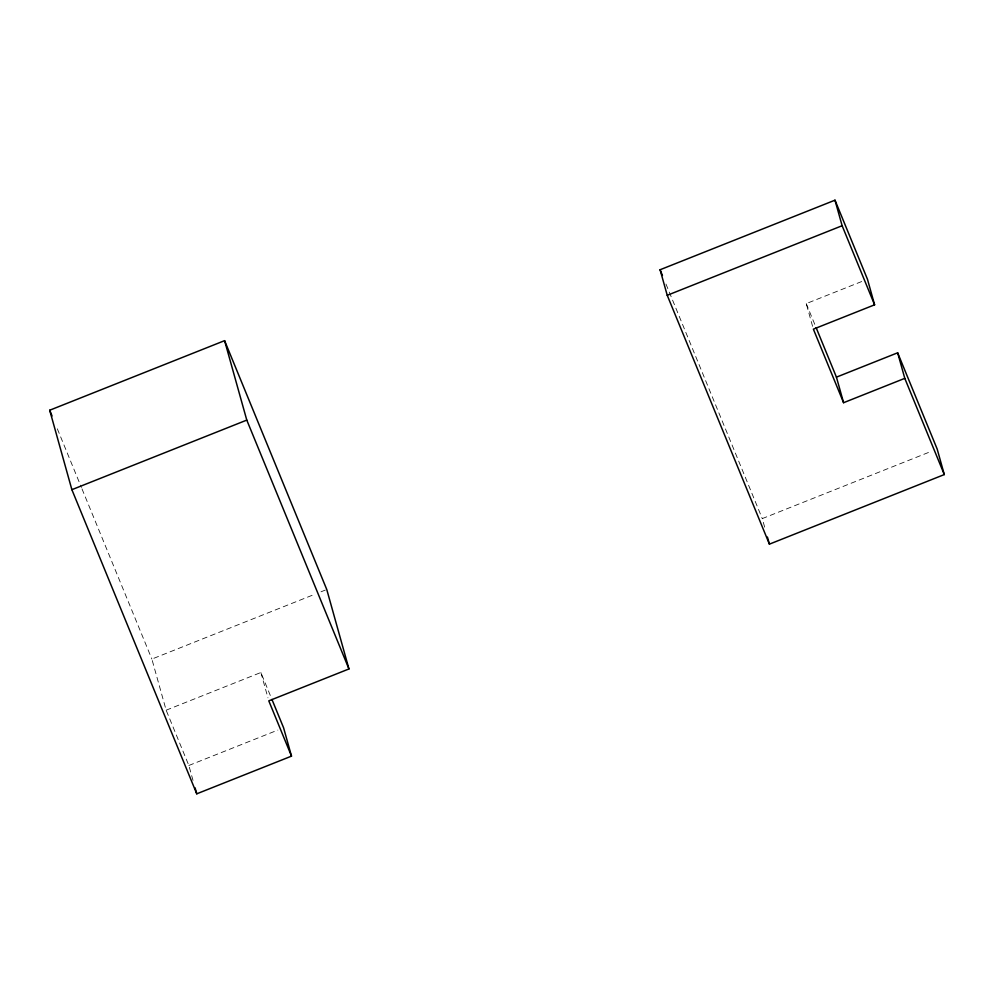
<?xml version="1.0" encoding="UTF-8"?>
<svg xmlns="http://www.w3.org/2000/svg" width="994" height="994" viewBox="0 0 994 994"><rect width="100%" height="100%" fill="white"/><g stroke="black" fill="none" stroke-linecap="round" stroke-linejoin="round"><path stroke-width="0.75" stroke-dasharray="4.97 3.73" d="M812.583 326.318L806.246 303.605L861.761 281.513M193.01 780.402L188.848 765.479L166.147 710.188L151.871 659.072L315.297 594.064M321.037 591.778L325.336 590.076M166.147 710.188L260.875 672.503L270.778 696.608M764.647 527.118L762.274 518.595L931.428 451.301M188.848 765.479L277.848 730.081M806.246 303.605L815.54 326.231M665.968 284.048L762.274 518.595M57.329 428.824L81.409 487.458M81.993 488.886L151.871 659.072M260.875 672.503L267.958 697.85"/><path stroke-width="1.49" d="M49.7 410.224L224.594 340.656L326.765 589.504L348.956 668.95L268.79 700.845L291.503 756.136L196.762 793.821L71.879 489.682L49.7 410.224L52.048 415.952M71.879 489.682L246.785 420.102L224.594 340.656M897.657 352.795L937.168 449.027L944.3 474.573L769.406 544.153L667.235 295.305L660.091 269.747L834.985 200.179L867.464 279.252L874.596 304.81L813.378 329.163L843.583 402.707L904.788 378.354L897.657 352.795L836.439 377.148L843.583 402.707M667.235 295.305L842.129 225.725L834.985 200.179M842.129 225.725L874.596 304.81M904.788 378.354L944.3 474.573M816.124 327.647L836.439 377.148M660.091 269.747L662.439 275.475M246.785 420.102L348.956 668.95M271.946 699.441L283.588 727.794L291.503 756.136M767.418 537.046L769.406 544.153M195.097 787.857L196.762 793.821"/></g></svg>
